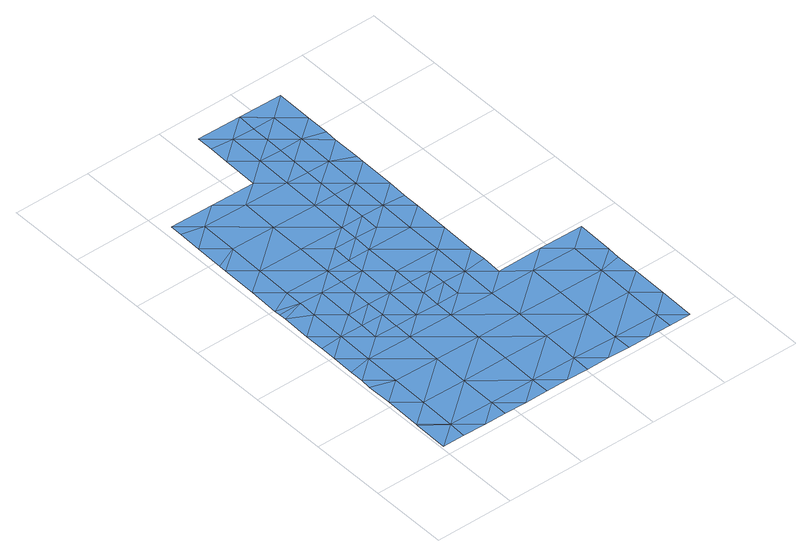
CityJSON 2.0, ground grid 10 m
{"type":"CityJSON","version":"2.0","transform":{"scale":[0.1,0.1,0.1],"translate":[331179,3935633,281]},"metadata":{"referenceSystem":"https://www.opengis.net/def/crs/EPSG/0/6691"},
"CityObjects":{
"waterbody1":{"type":"WaterBody","attributes":{"name":"1","class":"1140","function":"1","WaterBodyRiverFloodingRiskAttribute.description":"1","WaterBodyRiverFloodingRiskAttribute.rankOrg":"2","WaterBodyRiverFloodingRiskAttribute.adminType":"2","WaterBodyRiverFloodingRiskAttribute.scale":"L2"},"geometry":[{"type":"MultiSurface","lod":"1","boundaries":[[[0,1,2]],[[3,0,2]],[[1,0,4]],[[5,6,4]],[[5,4,0]],[[3,7,0]],[[5,8,6]],[[6,8,9]],[[9,8,10]],[[11,12,10]],[[7,13,0]],[[14,5,0]],[[15,12,11]],[[10,8,11]],[[13,14,0]],[[16,8,5]],[[17,13,7]],[[11,18,15]],[[19,18,20]],[[19,15,18]],[[14,16,5]],[[16,11,8]],[[21,18,11]],[[22,20,18]],[[23,20,22]],[[17,24,13]],[[25,23,26]],[[27,21,11]],[[26,23,22]],[[28,14,13]],[[29,30,18]],[[29,18,21]],[[27,11,16]],[[22,18,30]],[[31,26,22]],[[13,24,28]],[[32,16,14]],[[22,30,31]],[[33,21,27]],[[24,34,28]],[[32,27,16]],[[35,14,28]],[[36,33,27]],[[31,30,37]],[[34,38,28]],[[32,14,35]],[[37,30,39]],[[32,40,27]],[[41,31,37]],[[39,42,37]],[[43,35,28]],[[36,27,40]],[[42,44,37]],[[45,43,28]],[[28,38,45]],[[41,37,44]],[[46,36,40]],[[38,47,45]],[[32,35,43]],[[48,44,42]],[[32,49,40]],[[40,50,46]],[[47,51,45]],[[42,52,48]],[[48,53,44]],[[54,50,40]],[[32,43,49]],[[49,54,40]],[[55,44,53]],[[55,56,57]],[[52,58,48]],[[56,55,53]],[[59,60,45]],[[45,51,59]],[[54,61,50]],[[48,62,53]],[[43,45,60]],[[63,50,61]],[[51,64,59]],[[49,43,60]],[[58,63,61]],[[48,58,62]],[[56,53,65]],[[49,66,54]],[[64,67,59]],[[54,68,61]],[[58,61,62]],[[69,66,49]],[[53,70,65]],[[69,49,60]],[[70,53,62]],[[66,68,54]],[[71,72,61]],[[61,72,62]],[[71,61,68]],[[73,59,67]],[[59,74,60]],[[75,70,62]],[[76,65,77]],[[73,74,59]],[[65,70,77]],[[78,76,77]],[[79,69,60]],[[75,62,72]],[[66,80,68]],[[73,67,81]],[[82,78,77]],[[83,78,82]],[[84,83,82]],[[69,79,66]],[[77,70,85]],[[70,75,85]],[[81,86,73]],[[87,84,82]],[[88,84,87]],[[89,88,87]],[[90,77,85]],[[60,74,79]],[[91,80,66]],[[82,77,92]],[[77,90,92]],[[73,93,74]],[[94,89,87]],[[95,89,94]],[[82,96,87]],[[97,95,94]],[[91,66,79]],[[73,86,93]],[[98,99,97]],[[82,92,96]],[[98,100,99]],[[74,101,79]],[[96,102,87]],[[98,97,94]],[[74,93,101]],[[94,87,103]],[[91,104,80]],[[87,102,103]],[[79,105,91]],[[106,105,79]],[[106,79,101]],[[107,94,103]],[[98,94,108]],[[105,104,91]],[[94,107,108]],[[100,98,109]],[[98,108,109]]]}]},
"waterbody2":{"type":"WaterBody","attributes":{"name":"1","class":"1140","function":"1","WaterBodyRiverFloodingRiskAttribute.description":"1","WaterBodyRiverFloodingRiskAttribute.rankOrg":"1","WaterBodyRiverFloodingRiskAttribute.adminType":"2","WaterBodyRiverFloodingRiskAttribute.scale":"L2"},"geometry":[{"type":"MultiSurface","lod":"1","boundaries":[[[39,29,110]],[[30,29,39]],[[110,42,39]],[[42,110,36]],[[33,36,110]],[[111,36,46]],[[46,63,111]],[[50,63,46]],[[58,52,111]],[[52,42,111]],[[111,63,58]],[[33,110,21]],[[36,111,42]],[[29,21,110]]]}]},
"waterbody3":{"type":"WaterBody","attributes":{"name":"1","class":"1140","function":"1","WaterBodyRiverFloodingRiskAttribute.description":"1","WaterBodyRiverFloodingRiskAttribute.rankOrg":"1","WaterBodyRiverFloodingRiskAttribute.adminType":"2","WaterBodyRiverFloodingRiskAttribute.scale":"L2"},"geometry":[{"type":"MultiSurface","lod":"1","boundaries":[[[112,113,78]],[[76,78,113]],[[56,65,76]],[[55,57,114]],[[114,57,115]],[[114,44,55]],[[41,44,114]],[[26,31,116]],[[114,116,31]],[[114,117,116]],[[116,117,118]],[[117,119,118]],[[120,121,122]],[[123,122,121]],[[97,122,123]],[[99,122,97]],[[100,122,99]],[[124,122,100]],[[120,122,124]],[[125,25,26]],[[126,119,127]],[[125,116,118]],[[116,125,26]],[[128,115,113]],[[97,123,95]],[[115,128,117]],[[128,127,117]],[[128,129,127]],[[128,130,129]],[[130,128,112]],[[131,130,112]],[[131,132,130]],[[131,123,132]],[[123,131,89]],[[88,89,131]],[[83,84,112]],[[83,112,78]],[[114,31,41]],[[57,56,113]],[[56,76,113]],[[88,131,84]],[[95,123,89]],[[123,121,132]],[[132,133,130]],[[131,112,84]],[[129,130,133]],[[117,127,119]],[[117,114,115]],[[57,113,115]],[[112,128,113]],[[134,129,135]],[[129,133,136]],[[129,136,135]],[[134,126,127]],[[129,134,127]]]}]}
},
"vertices":[
[32,37,7],[4,58,7],[3,14,7],[31,14,7],[4,60,7],[33,83,7],[5,107,7],[60,13,7],[34,129,7],[5,139,7],[6,153,7],[34,175,7],[6,170,7],[89,36,7],[89,82,7],[7,199,7],[90,128,7],[88,13,7],[35,222,7],[7,220,7],[7,245,7],[63,198,7],[36,268,7],[8,282,7],[116,12,7],[8,291,7],[37,291,7],[91,174,7],[145,35,8],[64,221,7],[64,244,7],[65,290,7],[147,127,7],[92,197,7],[145,11,8],[146,81,8],[120,197,7],[93,267,7],[173,11,8],[92,244,7],[148,173,7],[93,290,7],[121,243,7],[203,80,8],[122,289,7],[202,34,8],[148,196,7],[201,10,8],[150,266,7],[204,126,8],[177,196,7],[230,10,8],[149,243,7],[150,312,7],[204,172,7],[122,312,7],[151,335,7],[123,336,7],[177,242,7],[258,32,8],[259,79,8],[205,218,7],[206,265,7],[177,219,7],[258,9,8],[179,334,7],[261,171,8],[286,9,8],[233,195,7],[260,125,8],[207,311,7],[234,221,7],[234,241,7],[315,31,8],[316,78,8],[235,287,7],[180,358,7],[208,357,7],[180,381,7],[317,124,8],[290,194,8],[315,8,8],[209,403,7],[180,404,7],[181,427,7],[236,333,7],[343,8,8],[210,449,7],[181,450,7],[182,473,7],[236,355,7],[318,170,8],[237,380,7],[344,54,8],[211,496,7],[182,496,7],[238,426,7],[183,519,7],[211,542,7],[183,542,7],[184,566,7],[345,100,8],[238,436,7],[238,472,7],[347,193,8],[346,146,8],[345,130,8],[239,488,7],[239,518,7],[240,565,7],
[92,221,7],[149,219,7],
[152,404,7],[151,358,7],[94,313,7],[95,359,7],[37,314,7],[38,360,7],[9,338,7],[10,384,7],[127,546,7],[126,520,7],[155,543,7],[154,497,7],[127,567,7],[8,299,7],[10,393,7],[39,406,7],[95,405,7],[40,453,7],[96,452,7],[153,451,7],[125,474,7],[68,475,7],[11,430,7],[12,460,7],[12,476,7]
]}
